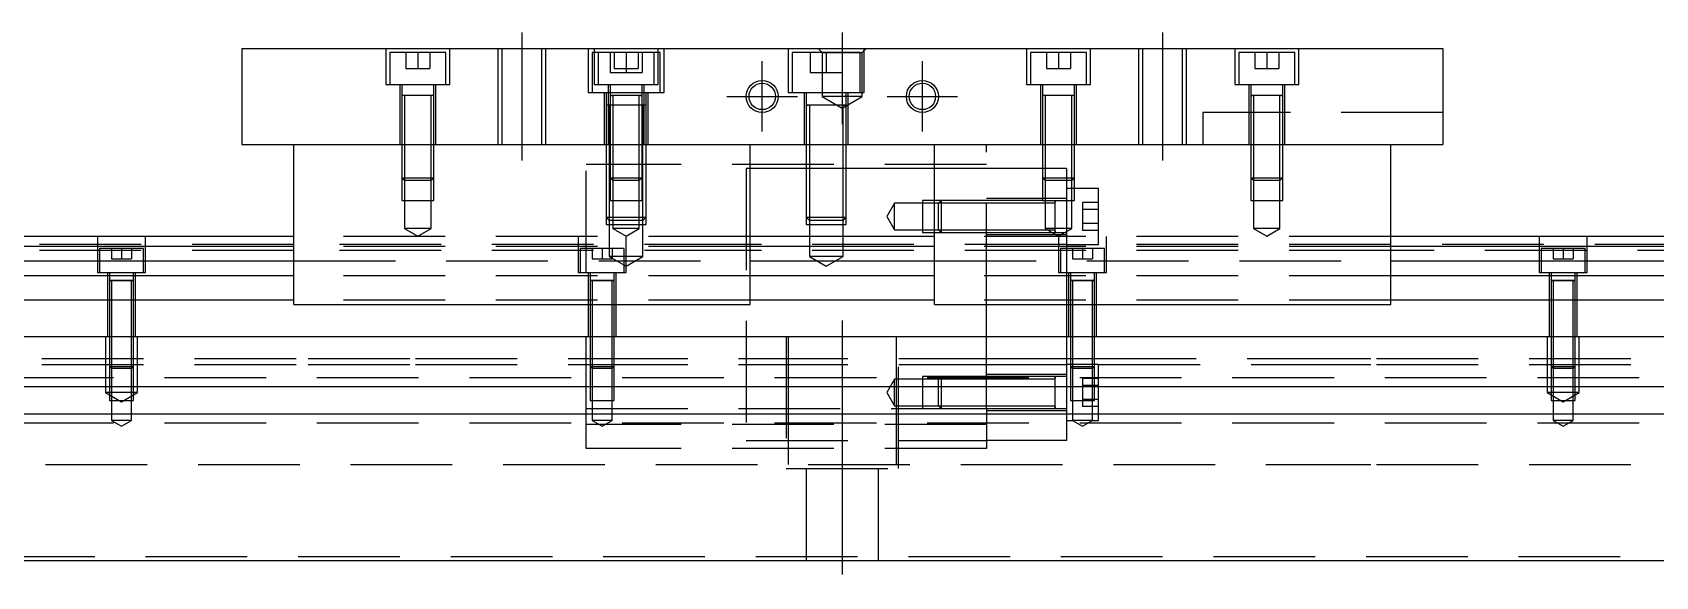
# Model space of a CAD drawing. Extents: x -14 to 831, y -278 to 102.
# Drawn here: x 188.9 to 391.5, y -239 to -171 of the extents above; entities that cross this region are included whole.
import ezdxf

# ---------------------------------------------------------------- set-up
doc = ezdxf.new("R2010")
doc.units = 0
doc.linetypes.add('CENTER', pattern=[50.8, 31.75, -6.35, 6.35, -6.35])
doc.linetypes.add('DASHED', pattern=[19.05, 12.7, -6.35])
doc.layers.get('0').update_dxf_attribs({"linetype": 'CONTINUOUS'})
doc.layers.add('CENTER', color=1, linetype='CENTER')

msp = doc.modelspace()

# ---------------------------------------------------------------- linework, layer by layer
at = {"color": 7, "linetype": 'CONTINUOUS'}
for p, q in [((215, -172.99), (215, -184.99)), ((215, -172.99), (365, -172.99)), ((365, -172.99), (365, -184.99)), ((239.000006, -178.89), (234.999994, -178.89)), ((239.000006, -178.89), (234.999994, -178.89)), ((261, -180.09), (260.499994, -180.09)), ((265.000006, -178.89), (260.999994, -178.89)), ((265.000006, -178.89), (260.999994, -178.89)), ((261.35, -180.09), (261, -180.09)), ((265, -180.09), (264.65, -180.09)), ((265.500006, -180.09), (265, -180.09)), ((290.500006, -180.09), (285.499994, -180.09)), ((290.500006, -180.09), (285.499994, -180.09)), ((345.000006, -178.89), (340.999994, -178.89)), ((215, -184.99), (365, -184.99)), ((221.5, -204.99), (221.5, -184.99)), ((278.5, -204.99), (278.5, -184.99)), ((301.5, -204.99), (301.5, -184.99)), ((358.5, -204.99), (358.5, -184.99)), ((308, -192.34), (302, -192.34)), ((316.6, -193.99), (316.6, -191.989994)), ((316.6, -193.99), (316.6, -191.989994)), ((221.5, -196.49), (0, -196.49)), ((301.5, -196.49), (278.5, -196.49)), ((302, -195.64), (308, -195.64)), ((316.6, -195.990006), (316.6, -195.64)), ((580, -196.49), (358.5, -196.49)), ((221.5, -197.742272), (0, -197.742272)), ((301.5, -197.742272), (278.5, -197.742272)), ((580, -197.742272), (358.5, -197.742272)), ((0, -199.51668), (221.5, -199.51668)), ((278.5, -199.51668), (301.5, -199.51668)), ((358.5, -199.51668), (580, -199.51668)), ((221.5, -201.413076), (0, -201.413076)), ((201.500006, -201.99), (198.499994, -201.99)), ((199.998804, -201.99), (198.499994, -201.99)), ((201.500006, -201.99), (199.998804, -201.99)), ((261.500006, -201.99), (258.499994, -201.99)), ((259.998804, -201.99), (258.499994, -201.99)), ((261.500006, -201.99), (259.998804, -201.99)), ((301.5, -201.413076), (278.5, -201.413076)), ((321.500006, -201.99), (318.499994, -201.99)), ((319.998804, -201.99), (318.499994, -201.99)), ((321.500006, -201.99), (319.998804, -201.99)), ((580, -201.413076), (358.5, -201.413076)), ((381.500006, -201.99), (378.499994, -201.99)), ((379.998804, -201.99), (378.499994, -201.99)), ((381.500006, -201.99), (379.998804, -201.99)), ((221.5, -204.467372), (0, -204.467372)), ((301.5, -204.467372), (278.5, -204.467372)), ((580, -204.467372), (358.5, -204.467372)), ((221.5, -204.99), (278.5, -204.99)), ((301.5, -204.99), (358.5, -204.99)), ((0, -208.99), (580, -208.99)), ((321.25, -211.74), (321.5, -211.74)), ((316.6, -215.29), (316.6, -213.989994)), ((316.6, -215.99), (316.6, -213.989994)), ((580, -215.29), (0, -215.29)), ((316.6, -215.849954), (316.6, -215.29)), ((316.6, -216.130046), (316.6, -215.849954)), ((580, -218.69), (0, -218.69)), ((316.6, -217.990006), (316.6, -217.98932)), ((0, -236.99), (580, -236.99))]:
    msp.add_line(p, q, dxfattribs=at)
at = {"color": 3, "linetype": 'DASHED'}
for p, q in [((233, -172.99), (233, -177.49)), ((240.5, -173.49), (233.5, -173.49)), ((233.5, -173.49), (233.5, -177.49)), ((235.5, -173.49), (235.5, -175.49)), ((237, -173.49), (237, -175.49)), ((238.5, -173.49), (238.5, -175.49)), ((240.5, -177.49), (240.5, -173.49)), ((241, -177.49), (241, -172.99)), ((247.000006, -172.99), (247.000006, -184.99)), ((247.5, -172.99), (247.5, -184.99)), ((252.5, -184.99), (252.5, -172.99)), ((252.999994, -184.99), (252.999994, -172.99)), ((258.25, -172.99), (258.25, -178.49)), ((259.5, -173.49), (258.75, -173.49)), ((258.75, -173.49), (258.75, -178.49)), ((259, -172.99), (259, -177.49)), ((266.5, -173.49), (259.5, -173.49)), ((259.5, -173.49), (259.5, -177.49)), ((261, -173.49), (261, -175.99)), ((261.5, -173.49), (261.5, -175.49)), ((263, -173.49), (263, -175.49)), ((264.5, -173.49), (264.5, -175.49)), ((265, -173.49), (265, -175.99)), ((267.25, -173.49), (266.5, -173.49)), ((266.5, -177.49), (266.5, -173.49)), ((267, -177.49), (267, -172.99)), ((267.25, -178.49), (267.25, -173.49)), ((267.75, -178.49), (267.75, -172.99)), ((283.25, -172.99), (283.25, -178.49)), ((292.25, -173.49), (283.75, -173.49)), ((283.75, -173.49), (283.75, -178.49)), ((286, -173.49), (286, -175.99)), ((287, -172.99), (287.5, -173.49)), ((287.5, -173.49), (287.5, -178.99)), ((287.5, -173.49), (292.5, -173.49)), ((288, -173.49), (288, -175.99)), ((290, -173.49), (290, -175.99)), ((292.25, -178.49), (292.25, -173.49)), ((292.5, -173.49), (293, -172.99)), ((292.5, -178.99), (292.5, -173.49)), ((292.75, -178.49), (292.75, -172.99)), ((313, -172.99), (313, -177.49)), ((320.5, -173.49), (313.5, -173.49)), ((313.5, -173.49), (313.5, -177.49)), ((315.5, -173.49), (315.5, -175.49)), ((317, -173.49), (317, -175.49)), ((318.5, -173.49), (318.5, -175.49)), ((320.5, -177.49), (320.5, -173.49)), ((321, -177.49), (321, -172.99)), ((327.000006, -172.99), (327.000006, -184.99)), ((327.5, -172.99), (327.5, -184.99)), ((332.5, -184.99), (332.5, -172.99)), ((332.999994, -184.99), (332.999994, -172.99)), ((339, -172.99), (339, -177.49)), ((346.5, -173.49), (339.5, -173.49)), ((339.5, -173.49), (339.5, -177.49)), ((341.5, -173.49), (341.5, -175.49)), ((343, -173.49), (343, -175.49)), ((344.5, -173.49), (344.5, -175.49)), ((346.5, -177.49), (346.5, -173.49)), ((347, -177.49), (347, -172.99)), ((235.5, -175.49), (237, -175.49)), ((237, -175.49), (238.5, -175.49)), ((261, -175.99), (263, -175.99)), ((261.5, -175.49), (263, -175.49)), ((263, -175.49), (264.5, -175.49)), ((263, -175.49), (263, -175.99)), ((263, -175.99), (265, -175.99)), ((286, -175.99), (288, -175.99)), ((288, -175.99), (290, -175.99)), ((315.5, -175.49), (317, -175.49)), ((317, -175.49), (318.5, -175.49)), ((341.5, -175.49), (343, -175.49)), ((343, -175.49), (344.5, -175.49)), ((233, -177.49), (241, -177.49)), ((234.75, -177.49), (234.75, -184.99)), ((235, -177.49), (235, -178.89)), ((239, -178.89), (239, -177.49)), ((239.25, -184.99), (239.25, -177.49)), ((259, -177.49), (267, -177.49)), ((260.75, -177.49), (260.75, -184.99)), ((261, -177.49), (261, -178.89)), ((265, -178.89), (265, -177.49)), ((265.25, -184.99), (265.25, -177.49)), ((313, -177.49), (321, -177.49)), ((314.75, -177.49), (314.75, -184.99)), ((315, -177.49), (315, -178.89)), ((319, -178.89), (319, -177.49)), ((319.25, -184.99), (319.25, -177.49)), ((339, -177.49), (347, -177.49)), ((340.75, -177.49), (340.75, -184.99)), ((341, -177.49), (341, -178.89)), ((345, -178.89), (345, -177.49)), ((345.25, -184.99), (345.25, -177.49)), ((239.000006, -178.89), (234.999994, -178.89)), ((235, -178.885), (235, -178.89)), ((235.216708, -178.89), (235, -178.89)), ((235, -178.89), (235, -184.99)), ((235, -178.89), (235, -178.895)), ((238.783332, -178.89), (235.216708, -178.89)), ((235.35, -178.89), (235.35, -184.99)), ((238.65, -184.99), (238.65, -178.89)), ((239, -178.89), (238.783332, -178.89)), ((239, -178.89), (239, -178.885)), ((239, -184.99), (239, -178.89)), ((239, -178.895), (239, -178.89)), ((258.25, -178.49), (267.75, -178.49)), ((260.25, -178.49), (260.25, -184.99)), ((260.5, -178.49), (260.5, -180.09)), ((260.5, -180.085), (260.5, -180.09)), ((260.757468, -180.09), (260.5, -180.09)), ((260.5, -180.09), (260.5, -184.99)), ((260.5, -180.09), (260.5, -180.095)), ((260.999654, -180.09), (260.757468, -180.09)), ((260.9, -180.09), (260.9, -184.99)), ((261.349616, -180.09), (260.999654, -180.09)), ((265.000006, -178.89), (260.999994, -178.89)), ((261, -178.885), (261, -178.89)), ((261, -178.89), (261.216462, -178.89)), ((261.216708, -178.89), (261, -178.89)), ((261, -178.89), (261, -184.99)), ((261, -178.89), (261, -178.895)), ((264.783332, -178.89), (261.216708, -178.89)), ((264.650424, -180.09), (261.349616, -180.09)), ((261.35, -178.89), (261.35, -184.99)), ((264.65, -180.09), (261.35, -180.09)), ((264.65, -184.99), (264.65, -178.89)), ((265.000386, -180.09), (264.650424, -180.09)), ((265, -178.89), (264.783332, -178.89)), ((264.783538, -178.89), (265, -178.89)), ((265, -178.89), (265, -178.885)), ((265, -184.99), (265, -178.89)), ((265, -178.895), (265, -178.89)), ((265.242552, -180.09), (265.000386, -180.09)), ((265.1, -184.99), (265.1, -180.09)), ((265.5, -180.09), (265.242552, -180.09)), ((265.5, -180.09), (265.5, -178.49)), ((265.5, -180.09), (265.5, -180.085)), ((265.5, -184.99), (265.5, -180.09)), ((265.5, -180.095), (265.5, -180.09)), ((265.75, -184.99), (265.75, -178.49)), ((283.25, -178.49), (292.75, -178.49)), ((285.25, -178.49), (285.25, -184.99)), ((290.500006, -180.09), (285.499994, -180.09)), ((285.5, -178.49), (285.5, -180.09)), ((285.5, -180.085), (285.5, -180.09)), ((285.5, -180.09), (285.757448, -180.09)), ((285.757468, -180.09), (285.5, -180.09)), ((285.5, -180.09), (285.5, -184.99)), ((285.5, -180.09), (285.5, -180.095)), ((290.242552, -180.09), (285.757468, -180.09)), ((285.9, -180.09), (285.9, -184.99)), ((292.5, -178.99), (287.5, -178.99)), ((287.5, -178.99), (290, -180.433376)), ((290, -180.433376), (292.5, -178.99)), ((290.1, -184.99), (290.1, -180.09)), ((290.5, -180.09), (290.242552, -180.09)), ((290.242602, -180.09), (290.5, -180.09)), ((290.5, -180.09), (290.5, -178.49)), ((290.5, -180.09), (290.5, -180.085)), ((290.5, -184.99), (290.5, -180.09)), ((290.5, -180.095), (290.5, -180.09)), ((290.75, -184.99), (290.75, -178.49)), ((319.000006, -178.89), (314.999994, -178.89)), ((319.000006, -178.89), (314.999994, -178.89)), ((319.000006, -178.89), (314.999994, -178.89)), ((315, -178.885), (315, -178.89)), ((315.216708, -178.89), (315, -178.89)), ((315, -178.89), (315, -178.895)), ((315, -178.89), (315, -184.99)), ((318.783332, -178.89), (315.216708, -178.89)), ((315.35, -178.89), (315.35, -184.99)), ((318.65, -184.99), (318.65, -178.89)), ((319, -178.89), (318.783332, -178.89)), ((319, -178.89), (319, -178.885)), ((319, -178.895), (319, -178.89)), ((319, -184.99), (319, -178.89)), ((345.000006, -178.89), (340.999994, -178.89)), ((341, -178.885), (341, -178.89)), ((341, -178.89), (341.216462, -178.89)), ((341.216708, -178.89), (341, -178.89)), ((341, -178.89), (341, -184.99)), ((341, -178.89), (341, -178.895)), ((344.783332, -178.89), (341.216708, -178.89)), ((341.35, -178.89), (341.35, -184.99)), ((344.65, -184.99), (344.65, -178.89)), ((345, -178.89), (344.783332, -178.89)), ((344.783538, -178.89), (345, -178.89)), ((345, -178.89), (345, -178.885)), ((345, -184.99), (345, -178.89)), ((345, -178.895), (345, -178.89)), ((335, -180.99), (335, -184.99)), ((345, -180.99), (335, -180.99)), ((365, -180.99), (345, -180.99)), ((235, -184.99), (235, -189.14)), ((235.000006, -184.99), (235.000006, -189.140006)), ((235.35, -184.99), (235.35, -189.49)), ((238.65, -189.49), (238.65, -184.99)), ((238.999994, -189.140006), (238.999994, -184.99)), ((239, -189.14), (239, -184.99)), ((258, -200.99), (258, -184.99)), ((260.5, -184.99), (260.5, -194.09)), ((260.500006, -184.99), (260.500002, -194.09)), ((260.9, -184.99), (260.9, -194.49)), ((261, -184.99), (261, -189.14)), ((261.000006, -184.99), (261.000002, -189.14)), ((261.35, -184.99), (261.35, -189.49)), ((264.65, -189.49), (264.65, -184.99)), ((264.999998, -189.14), (264.999994, -184.99)), ((265, -189.14), (265, -184.99)), ((265.1, -194.49), (265.1, -184.99)), ((265.499998, -194.09), (265.499994, -184.99)), ((265.5, -194.09), (265.5, -184.99)), ((285.5, -184.99), (285.5, -194.09)), ((285.500006, -184.99), (285.500002, -194.09)), ((285.9, -184.99), (285.9, -194.49)), ((290.1, -194.49), (290.1, -184.99)), ((290.499998, -194.09), (290.499994, -184.99)), ((290.5, -194.09), (290.5, -184.99)), ((308, -204.99), (308, -184.99)), ((315, -184.99), (315, -189.14)), ((315.000006, -184.99), (315.000002, -189.14)), ((315.35, -184.99), (315.35, -189.49)), ((318.65, -189.49), (318.65, -184.99)), ((318.999998, -189.14), (318.999994, -184.99)), ((319, -189.14), (319, -184.99)), ((341, -184.99), (341, -189.14)), ((341.000006, -184.99), (341.000002, -189.14)), ((341.35, -184.99), (341.35, -189.49)), ((344.65, -189.49), (344.65, -184.99)), ((344.999998, -189.14), (344.999994, -184.99)), ((345, -189.14), (345, -184.99)), ((308, -187.49), (258, -187.49)), ((278, -187.99), (278, -221.99)), ((278.5, -187.99), (278, -187.99)), ((285.5, -187.99), (278.5, -187.99)), ((285.9, -187.99), (285.5, -187.99)), ((290.1, -187.99), (285.9, -187.99)), ((290.5, -187.99), (290.1, -187.99)), ((301.5, -187.99), (290.5, -187.99)), ((308, -187.99), (301.5, -187.99)), ((315, -187.99), (308, -187.99)), ((315.35, -187.99), (315, -187.99)), ((318, -187.99), (315.35, -187.99)), ((318, -187.99), (318, -189.49)), ((235, -189.14), (239, -189.14)), ((235, -189.14), (235.35, -189.49)), ((235.000006, -189.140006), (235.000006, -191.99)), ((238.65, -189.49), (235.35, -189.49)), ((235.35, -189.49), (235.35, -191.99)), ((238.65, -189.49), (239, -189.14)), ((238.65, -191.99), (238.65, -189.49)), ((238.999994, -191.99), (238.999994, -189.140006)), ((261, -189.14), (265, -189.14)), ((261, -189.14), (261.35, -189.49)), ((261.000002, -189.14), (261.000006, -191.99)), ((264.65, -189.49), (261.35, -189.49)), ((261.35, -189.49), (261.35, -191.99)), ((264.65, -189.49), (265, -189.14)), ((264.65, -191.99), (264.65, -189.49)), ((264.999994, -191.99), (264.999998, -189.14)), ((315, -189.14), (319, -189.14)), ((315, -189.14), (315.35, -189.49)), ((315.000002, -189.14), (315.000006, -191.99)), ((318.65, -189.49), (315.35, -189.49)), ((315.35, -189.49), (315.35, -191.99)), ((318, -189.49), (318, -200.99)), ((318.999994, -190.49), (318, -190.49)), ((318.65, -189.49), (319, -189.14)), ((318.65, -191.99), (318.65, -189.49)), ((318.999994, -191.99), (318.999998, -189.14)), ((322, -190.49), (318.999994, -190.49)), ((322, -197.49), (322, -190.49)), ((341, -189.14), (345, -189.14)), ((341, -189.14), (341.35, -189.49)), ((341.000002, -189.14), (341.000006, -191.99)), ((344.65, -189.49), (341.35, -189.49)), ((341.35, -189.49), (341.35, -191.99)), ((344.65, -189.49), (345, -189.14)), ((344.65, -191.99), (344.65, -189.49)), ((344.999994, -191.99), (344.999998, -189.14)), ((235.000006, -191.99), (238.999994, -191.99)), ((235.35, -191.99), (235.35, -195.49)), ((238.65, -195.49), (238.65, -191.99)), ((261.000006, -191.99), (264.999994, -191.99)), ((261.35, -191.99), (261.35, -195.49)), ((264.65, -195.49), (264.65, -191.99)), ((296.5, -192.34), (295.547372, -193.99)), ((296.5, -195.64), (296.5, -192.34)), ((300, -192.34), (296.5, -192.34)), ((302.35, -191.990002), (300, -191.990006)), ((300, -191.990006), (300, -195.989994)), ((302, -192.34), (300, -192.34)), ((302.35, -191.99), (302, -192.34)), ((302, -195.64), (302, -192.34)), ((308, -192.34), (302, -192.34)), ((302.35, -191.99), (302.35, -195.99)), ((308, -191.990002), (302.35, -191.99)), ((308, -191.990006), (302.35, -191.990002)), ((318, -191.74), (308, -191.74)), ((315.000006, -191.99), (308, -191.990002)), ((316.6, -192.34), (308, -192.34)), ((315.000006, -191.99), (318.999994, -191.99)), ((315.35, -191.99), (315.35, -195.49)), ((316.6, -195.990006), (316.6, -191.989994)), ((316.6, -195.990006), (316.6, -191.989994)), ((316.6, -191.99), (316.6, -192.206668)), ((316.6, -192.206708), (316.6, -191.99)), ((316.6, -191.99), (316.6, -192.206668)), ((316.6, -192.206708), (316.6, -191.99)), ((316.6, -193.849948), (316.6, -192.206708)), ((316.6, -195.64), (316.6, -192.34)), ((318.65, -195.49), (318.65, -191.99)), ((320, -192.25795), (320, -193.123974)), ((322, -192.25795), (320, -192.25795)), ((341.000006, -191.99), (344.999994, -191.99)), ((341.35, -191.99), (341.35, -195.49)), ((344.65, -195.49), (344.65, -191.99)), ((260.5, -194.09), (265.5, -194.09)), ((260.5, -194.09), (260.9, -194.49)), ((260.500002, -194.09), (260.500006, -194.99)), ((265.1, -194.49), (260.9, -194.49)), ((260.9, -194.49), (260.9, -194.99)), ((265.1, -194.49), (265.5, -194.09)), ((265.1, -194.99), (265.1, -194.49)), ((265.499994, -194.99), (265.499998, -194.09)), ((285.5, -194.09), (290.5, -194.09)), ((285.5, -194.09), (285.9, -194.49)), ((285.500002, -194.09), (285.500006, -194.99)), ((290.1, -194.49), (285.9, -194.49)), ((285.9, -194.49), (285.9, -194.99)), ((290.1, -194.49), (290.5, -194.09)), ((290.1, -194.99), (290.1, -194.49)), ((290.499994, -194.99), (290.499998, -194.09)), ((295.547372, -193.99), (296.5, -195.64)), ((316.6, -195.773332), (316.6, -193.849948)), ((320, -193.123974), (320, -194.856026)), ((322, -193.123974), (320, -193.123974)), ((197, -196.49), (197, -200.99)), ((203, -200.99), (203, -196.49)), ((278.5, -196.49), (221.5, -196.49)), ((238.65, -195.49), (235.35, -195.49)), ((235.35, -195.49), (237, -196.442628)), ((237, -196.442628), (238.65, -195.49)), ((257, -196.49), (257, -200.99)), ((260.500006, -194.99), (265.499994, -194.99)), ((260.9, -194.99), (260.9, -198.99)), ((264.65, -195.49), (261.35, -195.49)), ((261.35, -195.49), (263, -196.442628)), ((263, -196.442628), (264.65, -195.49)), ((263, -200.99), (263, -196.49)), ((265.1, -198.99), (265.1, -194.99)), ((285.500006, -194.99), (290.499994, -194.99)), ((285.9, -194.99), (285.9, -198.99)), ((290.1, -198.99), (290.1, -194.99)), ((296.5, -195.64), (300, -195.64)), ((300, -195.64), (302, -195.64)), ((300, -195.989994), (302.35, -195.989998)), ((358.5, -196.49), (301.5, -196.49)), ((302, -195.64), (302.35, -195.99)), ((302, -195.64), (308, -195.64)), ((302.35, -195.989998), (308, -195.989994)), ((302.35, -195.99), (308, -195.989998)), ((308, -195.64), (316.6, -195.64)), ((308, -195.989998), (316.605, -195.99)), ((308, -196.24), (318, -196.24)), ((318.65, -195.49), (315.35, -195.49)), ((315.35, -195.49), (317, -196.442628)), ((316.595, -195.99), (318, -195.99)), ((316.6, -195.773292), (316.6, -195.99)), ((316.6, -195.99), (316.6, -195.773332)), ((317, -196.442628), (318.65, -195.49)), ((317, -196.49), (317, -200.99)), ((320, -194.856026), (320, -195.72205)), ((322, -194.856026), (320, -194.856026)), ((322, -195.72205), (320, -195.72205)), ((323, -200.99), (323, -196.49)), ((344.65, -195.49), (341.35, -195.49)), ((341.35, -195.49), (343, -196.442628)), ((343, -196.442628), (344.65, -195.49)), ((377, -196.49), (377, -200.99)), ((383, -200.99), (383, -196.49)), ((221.5, -197.49), (40.5, -197.49)), ((221.5, -198.24), (40.5, -198.24)), ((202.75, -197.99), (197.25, -197.99)), ((197.25, -197.99), (197.25, -200.99)), ((198.75, -197.99), (198.75, -199.29)), ((200, -197.99), (200, -199.29)), ((201.25, -197.99), (201.25, -199.29)), ((202.75, -200.99), (202.75, -197.99)), ((278, -197.49), (221.5, -197.49)), ((278.5, -197.742272), (221.5, -197.742272)), ((278, -198.24), (221.5, -198.24)), ((262.75, -197.99), (257.25, -197.99)), ((257.25, -197.99), (257.25, -200.99)), ((258.75, -197.99), (258.75, -199.29)), ((260, -197.99), (260, -199.29)), ((261.25, -197.99), (261.25, -199.29)), ((262.75, -200.99), (262.75, -197.99)), ((318, -197.49), (278, -197.49)), ((318, -198.24), (278, -198.24)), ((358.5, -197.742272), (301.5, -197.742272)), ((322.75, -197.99), (317.25, -197.99)), ((317.25, -197.99), (317.25, -200.99)), ((318, -197.49), (322, -197.49)), ((358.5, -198.24), (318, -198.24)), ((318.75, -197.99), (318.75, -199.29)), ((320, -197.99), (320, -199.29)), ((321.25, -197.99), (321.25, -199.29)), ((358.5, -197.49), (322, -197.49)), ((322.75, -200.99), (322.75, -197.99)), ((530, -197.49), (358.5, -197.49)), ((497.25, -198.24), (358.5, -198.24)), ((382.75, -197.99), (377.25, -197.99)), ((377.25, -197.99), (377.25, -200.99)), ((378.75, -197.99), (378.75, -199.29)), ((380, -197.99), (380, -199.29)), ((381.25, -197.99), (381.25, -199.29)), ((382.75, -200.99), (382.75, -197.99)), ((198.75, -199.29), (200, -199.29)), ((200, -199.29), (201.25, -199.29)), ((221.5, -199.51668), (278.5, -199.51668)), ((258.75, -199.29), (260, -199.29)), ((260, -199.29), (261.25, -199.29)), ((265.1, -198.99), (260.9, -198.99)), ((260.9, -198.99), (263, -200.202436)), ((263, -200.202436), (265.1, -198.99)), ((290.1, -198.99), (285.9, -198.99)), ((285.9, -198.99), (288, -200.202436)), ((288, -200.202436), (290.1, -198.99)), ((301.5, -199.51668), (358.5, -199.51668)), ((318.75, -199.29), (320, -199.29)), ((320, -199.29), (321.25, -199.29)), ((378.75, -199.29), (380, -199.29)), ((380, -199.29), (381.25, -199.29)), ((197, -200.99), (203, -200.99)), ((198.25, -200.99), (198.25, -208.99)), ((201.500006, -201.99), (198.499994, -201.99)), ((198.5, -200.99), (198.5, -201.99)), ((198.5, -201.985), (198.5, -201.99)), ((198.5, -201.99), (198.62467, -201.99)), ((198.624678, -201.99), (198.5, -201.99)), ((198.5, -201.99), (198.5, -201.995)), ((198.5, -201.99), (198.5, -208.99)), ((198.62467, -201.99), (201.375392, -201.99)), ((199.998804, -201.99), (198.624678, -201.99)), ((198.75, -201.99), (198.75, -208.99)), ((201.37533, -201.99), (199.998804, -201.99)), ((201.25, -208.99), (201.25, -201.99)), ((201.5, -201.99), (201.37533, -201.99)), ((201.375392, -201.99), (201.5, -201.99)), ((201.5, -201.99), (201.5, -200.99)), ((201.5, -201.99), (201.5, -201.985)), ((201.5, -201.995), (201.5, -201.99)), ((201.5, -208.99), (201.5, -201.99)), ((201.75, -208.99), (201.75, -200.99)), ((278.5, -201.413076), (221.5, -201.413076)), ((257, -200.99), (263, -200.99)), ((258.25, -200.99), (258.25, -208.99)), ((261.500006, -201.99), (258.499994, -201.99)), ((258.5, -200.99), (258.5, -201.99)), ((258.5, -201.985), (258.5, -201.99)), ((258.5, -201.99), (258.62467, -201.99)), ((258.624678, -201.99), (258.5, -201.99)), ((258.5, -201.99), (258.5, -201.995)), ((258.5, -201.99), (258.5, -208.99)), ((258.62467, -201.99), (261.375392, -201.99)), ((259.998804, -201.99), (258.624678, -201.99)), ((258.75, -201.99), (258.75, -208.99)), ((261.37533, -201.99), (259.998804, -201.99)), ((261.25, -208.99), (261.25, -201.99)), ((261.5, -201.99), (261.37533, -201.99)), ((261.375392, -201.99), (261.5, -201.99)), ((261.5, -201.99), (261.5, -200.99)), ((261.5, -201.99), (261.5, -201.985)), ((261.5, -201.995), (261.5, -201.99)), ((261.5, -208.99), (261.5, -201.99)), ((261.75, -208.99), (261.75, -200.99)), ((358.5, -201.413076), (301.5, -201.413076)), ((317, -200.99), (323, -200.99)), ((318, -200.99), (318, -204.99)), ((318.25, -200.99), (318.25, -208.99)), ((321.500006, -201.99), (318.499994, -201.99)), ((318.5, -200.99), (318.5, -201.99)), ((318.5, -201.985), (318.5, -201.99)), ((318.5, -201.99), (318.62467, -201.99)), ((318.624678, -201.99), (318.5, -201.99)), ((318.5, -201.99), (318.5, -201.995)), ((318.5, -201.99), (318.5, -208.99)), ((318.62467, -201.99), (321.375392, -201.99)), ((319.998804, -201.99), (318.624678, -201.99)), ((318.75, -201.99), (318.75, -208.99)), ((321.37533, -201.99), (319.998804, -201.99)), ((321.25, -208.99), (321.25, -201.99)), ((321.5, -201.99), (321.37533, -201.99)), ((321.375392, -201.99), (321.5, -201.99)), ((321.5, -201.99), (321.5, -200.99)), ((321.5, -201.99), (321.5, -201.985)), ((321.5, -201.995), (321.5, -201.99)), ((321.5, -208.99), (321.5, -201.99)), ((321.75, -208.99), (321.75, -200.99)), ((377, -200.99), (383, -200.99)), ((378.25, -200.99), (378.25, -208.99)), ((381.500006, -201.99), (378.499994, -201.99)), ((378.5, -200.99), (378.5, -201.99)), ((378.5, -201.985), (378.5, -201.99)), ((378.5, -201.99), (378.62467, -201.99)), ((378.624678, -201.99), (378.5, -201.99)), ((378.5, -201.99), (378.5, -201.995)), ((378.5, -201.99), (378.5, -208.99)), ((378.62467, -201.99), (381.375392, -201.99)), ((379.998804, -201.99), (378.624678, -201.99)), ((378.75, -201.99), (378.75, -208.99)), ((381.37533, -201.99), (379.998804, -201.99)), ((381.25, -208.99), (381.25, -201.99)), ((381.5, -201.99), (381.37533, -201.99)), ((381.375392, -201.99), (381.5, -201.99)), ((381.5, -201.99), (381.5, -200.99)), ((381.5, -201.99), (381.5, -201.985)), ((381.5, -201.995), (381.5, -201.99)), ((381.5, -208.99), (381.5, -201.99)), ((381.75, -208.99), (381.75, -200.99)), ((278.5, -204.467372), (221.5, -204.467372)), ((358.5, -204.467372), (301.5, -204.467372)), ((308, -208.99), (308, -204.99)), ((318, -204.99), (318, -208.99)), ((198, -208.99), (198, -215.99)), ((198.5, -208.99), (198.5, -212.74)), ((198.500006, -208.99), (198.500002, -212.74)), ((198.75, -208.99), (198.75, -212.99)), ((201.25, -212.99), (201.25, -208.99)), ((201.499998, -212.74), (201.499994, -208.99)), ((201.5, -212.74), (201.5, -208.99)), ((202, -215.99), (202, -208.99)), ((258, -215.29), (258, -208.99)), ((258.5, -208.99), (258.5, -212.74)), ((258.500006, -208.99), (258.500002, -212.74)), ((258.75, -208.99), (258.75, -212.99)), ((261.25, -212.99), (261.25, -208.99)), ((261.499998, -212.74), (261.499994, -208.99)), ((261.5, -212.74), (261.5, -208.99)), ((283, -208.99), (283, -225.49)), ((283.291796, -215.29), (283.291796, -208.99)), ((296.708204, -208.99), (296.708204, -215.29)), ((297, -225.49), (297, -208.99)), ((308, -215.29), (308, -208.99)), ((318, -208.99), (318, -215.29)), ((318.5, -208.99), (318.5, -212.74)), ((318.500006, -208.99), (318.500002, -212.74)), ((318.75, -208.99), (318.75, -212.99)), ((321.25, -212.99), (321.25, -208.99)), ((321.499998, -212.74), (321.499994, -208.99)), ((321.5, -212.74), (321.5, -208.99)), ((378, -208.99), (378, -215.99)), ((378.5, -208.99), (378.5, -212.74)), ((378.500006, -208.99), (378.500002, -212.74)), ((378.75, -208.99), (378.75, -212.99)), ((381.25, -212.99), (381.25, -208.99)), ((381.499998, -212.74), (381.499994, -208.99)), ((381.5, -212.74), (381.5, -208.99)), ((382, -215.99), (382, -208.99)), ((56.708204, -211.74), (223.291796, -211.74)), ((56.708204, -212.49), (223.291796, -212.49)), ((198.5, -212.74), (201.5, -212.74)), ((198.5, -212.74), (198.75, -212.99)), ((198.500002, -212.74), (198.500006, -215.29)), ((201.25, -212.99), (201.5, -212.74)), ((201.499994, -215.29), (201.499998, -212.74)), ((223.291796, -211.74), (236.708204, -211.74)), ((223.291796, -212.49), (236.708204, -212.49)), ((236.708204, -211.74), (258, -211.74)), ((236.708204, -212.49), (258, -212.49)), ((258, -211.74), (278, -211.74)), ((258, -212.49), (278, -212.49)), ((258.5, -212.74), (261.5, -212.74)), ((258.5, -212.74), (258.75, -212.99)), ((258.500002, -212.74), (258.500006, -215.29)), ((261.25, -212.99), (261.5, -212.74)), ((261.499994, -215.29), (261.499998, -212.74)), ((278, -211.74), (308, -211.74)), ((278, -212.489994), (308, -212.489994)), ((278, -212.49), (308, -212.49)), ((308, -211.74), (318, -211.74)), ((308, -212.489994), (318, -212.489994)), ((308, -212.49), (318, -212.49)), ((318, -211.74), (318.5, -211.74)), ((318.5, -212.49), (318, -212.49)), ((318.5, -211.74), (318.75, -211.74)), ((318.75, -212.49), (318.5, -212.49)), ((318.5, -212.74), (321.5, -212.74)), ((318.5, -212.74), (318.75, -212.99)), ((318.500002, -212.74), (318.500006, -215.29)), ((318.75, -211.74), (321.25, -211.74)), ((321.25, -212.49), (318.75, -212.49)), ((321.5, -212.49), (321.25, -212.49)), ((321.25, -212.99), (321.5, -212.74)), ((321.499994, -215.29), (321.499998, -212.74)), ((321.5, -211.74), (343.291796, -211.74)), ((322, -212.49), (321.5, -212.49)), ((322, -215.29), (322, -212.49)), ((322, -212.49), (343.291796, -212.49)), ((343.291796, -211.74), (356.708204, -211.74)), ((343.291796, -212.49), (356.708204, -212.49)), ((356.708204, -211.74), (498.5, -211.74)), ((356.708204, -212.49), (498.5, -212.49)), ((378.5, -212.74), (381.5, -212.74)), ((378.5, -212.74), (378.75, -212.99)), ((378.500002, -212.74), (378.500006, -215.29)), ((381.25, -212.99), (381.5, -212.74)), ((381.499994, -215.29), (381.499998, -212.74)), ((580, -214.14), (0, -214.14)), ((201.25, -212.99), (198.75, -212.99)), ((198.75, -212.99), (198.75, -216.99)), ((201.25, -216.99), (201.25, -212.99)), ((261.25, -212.99), (258.75, -212.99)), ((258.75, -212.99), (258.75, -216.99)), ((261.25, -216.99), (261.25, -212.99)), ((296.5, -214.34), (295.547372, -215.99)), ((296.5, -217.64), (296.5, -214.34)), ((300, -214.34), (296.5, -214.34)), ((302.35, -213.990002), (300, -213.990006)), ((300, -213.990006), (300, -217.989994)), ((302, -214.34), (300, -214.34)), ((302.35, -213.99), (302, -214.34)), ((302, -217.64), (302, -214.34)), ((308, -214.34), (302, -214.34)), ((302.35, -213.99), (302.35, -217.99)), ((308, -213.99), (302.35, -213.99)), ((308, -213.990006), (302.35, -213.990002)), ((318, -213.74), (308, -213.74)), ((316.6, -213.99), (308, -213.99)), ((316.6, -214.34), (308, -214.34)), ((316.6, -213.99), (316.595, -213.99)), ((316.6, -217.990006), (316.6, -213.989994)), ((316.6, -213.99), (316.6, -214.206668)), ((316.6, -214.206708), (316.6, -213.99)), ((316.605, -213.99), (316.6, -213.99)), ((318, -213.99), (316.6, -213.99)), ((316.6, -215.289824), (316.6, -214.206708)), ((321.25, -212.99), (318.75, -212.99)), ((318.75, -212.99), (318.75, -216.99)), ((320, -214.25795), (320, -215.123974)), ((322, -214.25795), (320, -214.25795)), ((321.25, -216.99), (321.25, -212.99)), ((381.25, -212.99), (378.75, -212.99)), ((378.75, -212.99), (378.75, -216.99)), ((381.25, -216.99), (381.25, -212.99)), ((202, -215.99), (198, -215.99)), ((198, -215.99), (200, -217.1447)), ((198.500006, -215.29), (198.500006, -216.99)), ((200, -217.1447), (202, -215.99)), ((201.499994, -216.99), (201.499994, -215.29)), ((258, -217.99), (258, -215.29)), ((258.500006, -215.29), (258.500006, -216.99)), ((261.499994, -216.99), (261.499994, -215.29)), ((283.291796, -218.69), (283.291796, -215.29)), ((295.547372, -215.99), (296.5, -217.64)), ((296.708204, -215.29), (296.708204, -218.69)), ((308, -217.99), (308, -215.29)), ((316.6, -215.78999), (316.6, -215.289824)), ((316.6, -216.19001), (316.6, -215.78999)), ((316.6, -217.98932), (316.6, -216.130046)), ((316.6, -217.773332), (316.6, -216.19001)), ((318, -215.29), (318, -218.69)), ((318.500006, -215.29), (318.500006, -216.99)), ((320, -215.123974), (320, -216.856026)), ((322, -215.123974), (320, -215.123974)), ((322, -216.856026), (320, -216.856026)), ((320, -216.856026), (320, -217.72205)), ((321.499994, -216.99), (321.499994, -215.29)), ((322, -218.69), (322, -215.29)), ((382, -215.99), (378, -215.99)), ((378, -215.99), (380, -217.1447)), ((378.500006, -215.29), (378.500006, -216.99)), ((380, -217.1447), (382, -215.99)), ((381.499994, -216.99), (381.499994, -215.29)), ((198.500006, -216.99), (201.499994, -216.99)), ((198.75, -216.99), (198.75, -219.49)), ((201.25, -219.49), (201.25, -216.99)), ((258, -217.99), (308, -217.99)), ((258, -218.69), (258, -217.99)), ((258, -222.99), (258, -218.69)), ((258.500006, -216.99), (261.499994, -216.99)), ((258.75, -216.99), (258.75, -219.49)), ((261.25, -219.49), (261.25, -216.99)), ((283.291796, -224.99), (283.291796, -218.69)), ((296.5, -217.64), (300, -217.64)), ((296.708204, -218.69), (296.708204, -224.99)), ((300, -217.64), (302, -217.64)), ((302, -217.64), (308, -217.64)), ((302, -217.64), (302.35, -217.99)), ((308, -217.64), (316.6, -217.64)), ((308, -217.99), (308, -218.69)), ((308, -217.99), (316.6, -217.99)), ((308, -218.24), (318, -218.24)), ((308, -218.69), (308, -222.99)), ((316.595, -217.99), (316.6, -217.99)), ((316.6, -217.773292), (316.6, -217.99)), ((316.6, -217.99), (316.6, -217.773332)), ((316.6, -217.99), (316.605, -217.99)), ((316.6, -217.99), (318, -217.99)), ((318, -218.69), (318, -221.99)), ((318.500006, -216.99), (321.499994, -216.99)), ((318.75, -216.99), (318.75, -219.49)), ((322, -217.72205), (320, -217.72205)), ((321.25, -219.49), (321.25, -216.99)), ((322, -219.49), (322, -218.69)), ((378.500006, -216.99), (381.499994, -216.99)), ((378.75, -216.99), (378.75, -219.49)), ((381.25, -219.49), (381.25, -216.99)), ((580, -219.84), (0, -219.84)), ((201.25, -219.49), (198.75, -219.49)), ((198.75, -219.49), (200, -220.211688)), ((200, -220.211688), (201.25, -219.49)), ((308, -219.998332), (258, -219.998332)), ((261.25, -219.49), (258.75, -219.49)), ((258.75, -219.49), (260, -220.211688)), ((260, -220.211688), (261.25, -219.49)), ((318, -219.49), (318.75, -219.49)), ((321.25, -219.49), (318.75, -219.49)), ((321.25, -219.49), (318.75, -219.49)), ((318.75, -219.49), (320, -220.211688)), ((320, -220.211688), (321.25, -219.49)), ((321.25, -219.49), (322, -219.49)), ((381.25, -219.49), (378.75, -219.49)), ((378.75, -219.49), (380, -220.211688)), ((380, -220.211688), (381.25, -219.49)), ((278, -221.99), (308, -221.99)), ((318, -221.99), (308, -221.99)), ((308, -222.99), (258, -222.99)), ((0, -224.99), (343.291796, -224.99)), ((283, -225.49), (297, -225.49)), ((285.5, -225.49), (285.5, -236.99)), ((294.5, -236.99), (294.5, -225.49)), ((343.291796, -224.99), (356.708204, -224.99)), ((356.708204, -224.99), (523.291796, -224.99)), ((12.499994, -236.49), (580, -236.49))]:
    msp.add_line(p, q, dxfattribs=at)
at = {"color": 3, "linetype": 'CONTINUOUS'}
for centre in [(280, -178.99), (300, -178.99)]:
    msp.add_circle(centre, 2, dxfattribs=at)
at = {"color": 7, "linetype": 'CONTINUOUS'}
for centre in [(280, -178.99), (300, -178.99)]:
    msp.add_circle(centre, 1.65, dxfattribs=at)
at = {"layer": 'CENTER', "color": 1, "linetype": 'CENTER'}
for p, q in [((250, -170.99), (250, -186.99)), ((290, -170.99), (290, -182.433376)), ((330, -170.99), (330, -186.99)), ((280, -183.39), (280, -174.59)), ((300, -183.39), (300, -174.59)), ((275.6, -178.99), (284.4, -178.99)), ((295.6, -178.99), (304.4, -178.99)), ((290, -206.99), (290, -238.99))]:
    msp.add_line(p, q, dxfattribs=at)

doc.saveas('drawing.dxf')
